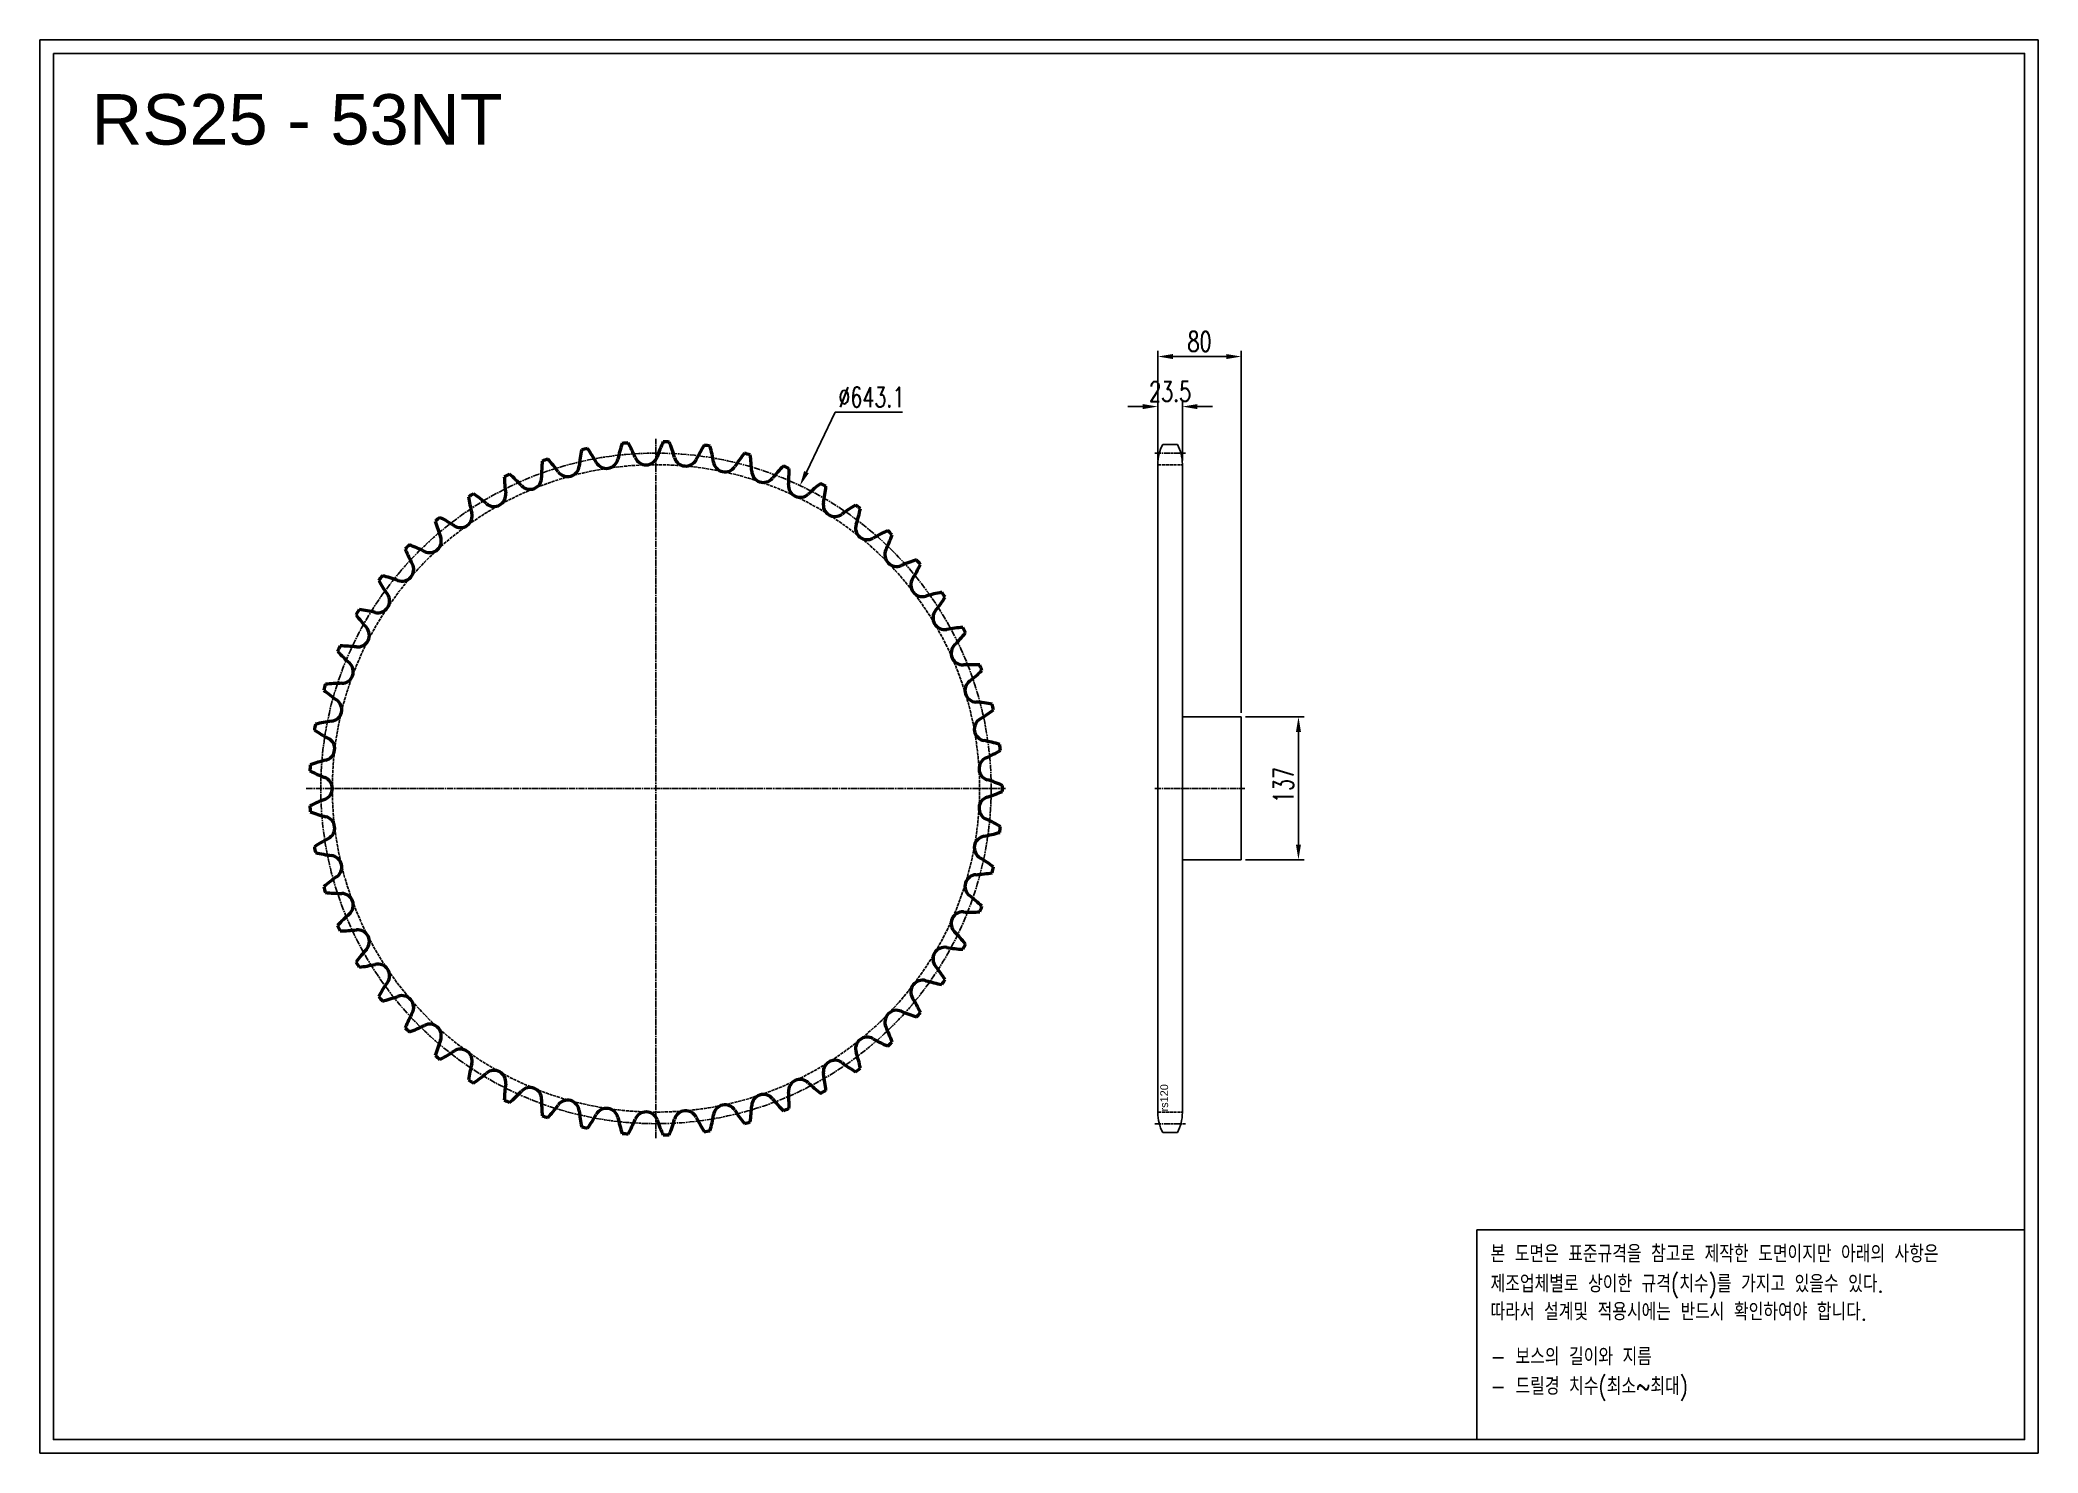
# Model space of a CAD drawing. Header units: millimetres. Extents: x -61237 to -59321, y 43553 to 44909.
import ezdxf

# ---------------------------------------------------------------- set-up
doc = ezdxf.new("R2010")
doc.units = ezdxf.units.MM
for name, pattern in [('AM_ISO02W050', [7.5, 6, -1.5]), ('AM_ISO02W050x2', [3.75, 3, -0.75]), ('AM_ISO08W050', [18, 12, -1.5, 3, -1.5]), ('AM_ISO08W050x2', [9, 6, -0.75, 1.5, -0.75])]:
    doc.linetypes.add(name, pattern=pattern)
for name, color, linetype, lineweight in [('AM_0N', 7, 'Continuous', 50), ('AM_3N', 6, 'AM_ISO02W050', 25), ('AM_7', 4, 'AM_ISO08W050', 25), ('AM_7N', 4, 'AM_ISO08W050', 25)]:
    doc.layers.add(name, color=color, linetype=linetype, lineweight=lineweight)
doc.layers.add('S-DIM', color=7, linetype='Continuous')
doc.styles.add('HAN', font='ROMANS.shx', dxfattribs={"width": 0.7, "bigfont": 'whgtxt.shx'})
doc.styles.add('HSG', font='SIMPLEX.shx', dxfattribs={"width": 0.7, "bigfont": 'HSG.shx'})
doc.styles.get("Standard").update_dxf_attribs({"font": 'arial.ttf'})
doc.dimstyles.new('APP32', dxfattribs={"dimscale": 8, "dimtxt": 2.4, "dimasz": 1.8, "dimexe": 0.7, "dimexo": 0.5, "dimgap": 0.6, "dimtad": 1, "dimtoh": 1, "dimdec": 1, "dimrnd": 0.01, "dimzin": 9, "dimdsep": 46, "dimtxsty": 'HSG', "dimcen": 0, "dimclrd": 1, "dimclre": 1, "dimclrt": 256, "dimazin": 2, "dimtp": 1, "dimtm": 1, "dimtfac": 0.5, "dimtdec": 1, "dimtofl": 0, "dimtmove": 0, "dimatfit": 3, "dimfxl": 0, "dimtvp": 1, "dimtolj": 2, "dimlwd": -1, "dimlwe": -1, "dimarcsym": 0})

# ---------------------------------------------------------------- blocks, each defined once
blk = doc.blocks.new('*D1')
at = {"layer": 'Defpoints', "color": 0, "transparency": 16777216}
for p in [(-60084.9, 44259.5), (-60084.9, 44122.5), (-60030, 44122.5)]:
    blk.add_point(p, dxfattribs=at)
at = {"layer": 'S-DIM', "color": 1, "transparency": 16777216}
for p, q in [((-60080.9, 44259.5), (-60024.4, 44259.5)), ((-60030, 44245.1), (-60030, 44136.9)), ((-60080.9, 44122.5), (-60024.4, 44122.5))]:
    blk.add_line(p, q, dxfattribs=at)
for points in [[(-60032.4, 44245.1), (-60027.6, 44245.1), (-60030, 44259.5)], [(-60032.4, 44136.9), (-60027.6, 44136.9), (-60030, 44122.5)]]:
    blk.add_solid(points, dxfattribs=at)
at = {"layer": 'S-DIM', "transparency": 16777216, "insert": (-60044.4, 44194.2), "char_height": 19.2, "attachment_point": 5, "rotation": 90, "style": 'HSG'}
blk.add_mtext('\\A2;137', dxfattribs=at)
blk = doc.blocks.new('*D2')
at = {"layer": 'Defpoints', "color": 0, "transparency": 16777216}
for p in [(-60508.2, 44481.3), (-60784.5, 43900.5)]:
    blk.add_point(p, dxfattribs=at)
at = {"layer": 'S-DIM', "color": 1, "linetype": 'ByBlock', "transparency": 16777216}
for p, q in [((-60474.6, 44551.8), (-60502, 44494.3)), ((-60409.7, 44551.8), (-60474.6, 44551.8))]:
    blk.add_line(p, q, dxfattribs=at)
at = {"layer": 'S-DIM', "color": 1, "transparency": 16777216}
blk.add_solid([(-60504.2, 44495.3), (-60499.8, 44493.2), (-60508.2, 44481.3)], dxfattribs=at)
at = {"layer": 'S-DIM', "transparency": 16777216, "insert": (-60439.7, 44566.2), "char_height": 19.2, "attachment_point": 5, "style": 'HSG'}
blk.add_mtext('\\A2;∅643.1', dxfattribs=at)
blk = doc.blocks.new('*D3')
at = {"layer": 'Defpoints', "color": 0, "transparency": 16777216}
for p in [(-60141.4, 44557.1), (-60164.9, 44501.9), (-60141.4, 44501.4)]:
    blk.add_point(p, dxfattribs=at)
at = {"layer": 'S-DIM', "color": 1, "linetype": 'ByBlock', "transparency": 16777216}
for p, q in [((-60179.3, 44557.1), (-60193.7, 44557.1)), ((-60164.9, 44505.9), (-60164.9, 44562.7)), ((-60141.4, 44505.4), (-60141.4, 44562.7)), ((-60127, 44557.1), (-60112.6, 44557.1))]:
    blk.add_line(p, q, dxfattribs=at)
at = {"layer": 'S-DIM', "color": 1, "transparency": 16777216}
for points in [[(-60179.3, 44559.5), (-60179.3, 44554.7), (-60164.9, 44557.1)], [(-60127, 44559.5), (-60127, 44554.7), (-60141.4, 44557.1)]]:
    blk.add_solid(points, dxfattribs=at)
at = {"layer": 'S-DIM', "transparency": 16777216, "insert": (-60153.1, 44571.5), "char_height": 19.2, "attachment_point": 5, "style": 'HSG'}
blk.add_mtext('\\A2;23.5', dxfattribs=at)
blk = doc.blocks.new('*D4')
at = {"layer": 'Defpoints', "color": 0, "transparency": 16777216}
for p in [(-60084.9, 44605.1), (-60164.9, 44501.9), (-60084.9, 44259.5)]:
    blk.add_point(p, dxfattribs=at)
at = {"layer": 'S-DIM', "color": 1, "linetype": 'ByBlock', "transparency": 16777216}
for p, q in [((-60164.9, 44505.9), (-60164.9, 44610.7)), ((-60150.5, 44605.1), (-60099.3, 44605.1)), ((-60084.9, 44263.5), (-60084.9, 44610.7))]:
    blk.add_line(p, q, dxfattribs=at)
at = {"layer": 'S-DIM', "color": 1, "transparency": 16777216}
for points in [[(-60150.5, 44607.5), (-60150.5, 44602.7), (-60164.9, 44605.1)], [(-60099.3, 44607.5), (-60099.3, 44602.7), (-60084.9, 44605.1)]]:
    blk.add_solid(points, dxfattribs=at)
at = {"layer": 'S-DIM', "transparency": 16777216, "insert": (-60124.9, 44619.5), "char_height": 19.2, "attachment_point": 5, "style": 'HSG'}
blk.add_mtext('\\A2;80', dxfattribs=at)
blk = doc.blocks.new('notice1')
at = {"color": 4}
blk.add_lwpolyline([(-22142.12, 1735.9), (-22053.8, 1735.9), (-22053.8, 1702.07), (-22142.12, 1702.07)], close=True, dxfattribs=at)
at = {"color": 4, "style": 'HAN', "width": 0.8}
for s, p in [('본 도면은 표준규격을 참고로 제작한 도면이지만 아래의 사항은', (-22139.9, 1730.62)), ('제조업체별로 상이한 규격(치수)를 가지고 있을수 있다.', (-22139.9, 1725.78)), ('따라서 설계및 적용시에는 반드시 확인하여야 합니다.', (-22139.9, 1721.28)), ('- 보스의 길이와 지름', (-22139.9, 1714.03)), ('- 드릴경 치수(최소~최대)', (-22139.9, 1709.27))]:
    blk.add_text(s, height=2.7949, dxfattribs=at).set_placement(p)

msp = doc.modelspace()

# ---------------------------------------------------------------- linework, layer by layer
for p, q in [((-60160.16, 44520.88), (-60146.12, 44520.88)), ((-60164.89, 44501.88), (-60164.89, 43879.91)), ((-60141.39, 44501.88), (-60141.39, 43879.91)), ((-60141.39, 44259.45), (-60084.89, 44259.45)), ((-60084.89, 44259.45), (-60084.89, 44122.45)), ((-60084.89, 44122.45), (-60141.39, 44122.45)), ((-60160.16, 43860.91), (-60146.12, 43860.91))]:
    msp.add_line(p, q)
for points in [[(-61237.31, 44908.75), (-59320.5, 44908.75), (-59320.5, 43553.43), (-61237.31, 43553.43)], [(-61224.4, 44895.84), (-59333.41, 44895.84), (-59333.41, 43566.34), (-61224.4, 43566.34)]]:
    msp.add_lwpolyline(points, close=True)
for centre, start, end in [((-60124.39, 44501.88), 152.02179, 180), ((-60181.89, 44501.88), 0, 27.97821), ((-60124.39, 43879.91), 180, 207.97821), ((-60181.89, 43879.91), 332.02179, 0)]:
    msp.add_arc(centre, 40.5, start, end)
at = {"layer": 'AM_0N'}
for centre, radius, start, end in [((-60573.94, 44485.88), 146.72, 168.31276, 174.43396), ((-60646.35, 44190.9), 332.44, 101.39437, 102.37921), ((-60831.53, 44431.66), 146.72, 29.33962, 35.46082), ((-60539.56, 44475.25), 146.72, 161.52031, 167.64151), ((-60646.35, 44190.9), 332.44, 94.60192, 95.58676), ((-60801.75, 44451.87), 146.72, 22.54717, 28.66837), ((-60655.88, 44512.44), 11.23, 202.54717, 340.84906), ((-60506.68, 44460.62), 146.72, 154.72786, 160.84906), ((-60646.35, 44190.9), 332.44, 87.80946, 88.79431), ((-60769.79, 44468.42), 146.72, 15.75472, 21.87592), ((-60617.78, 44511.31), 11.23, 195.75472, 334.0566), ((-60475.75, 44442.21), 146.72, 147.9354, 154.0566), ((-60646.35, 44190.9), 332.44, 81.01701, 82.00186), ((-60736.1, 44481.07), 146.72, 8.96226, 15.08346), ((-60447.23, 44420.27), 146.72, 141.14295, 147.26415), ((-60646.35, 44190.9), 332.44, 74.22456, 75.2094), ((-60701.15, 44489.65), 146.72, 2.16981, 8.29101), ((-60646.35, 44190.9), 332.44, 114.97928, 115.96412), ((-60645.25, 44494.64), 146.72, 181.89767, 188.01887), ((-60882.9, 44381.43), 146.72, 42.92453, 49.04573), ((-60767.24, 44488.99), 11.23, 222.92453, 1.22642), ((-60609.33, 44492.38), 146.72, 175.10522, 181.22642), ((-60646.35, 44190.9), 332.44, 108.18682, 109.17167), ((-60858.7, 44408.07), 146.72, 36.13208, 42.25327), ((-60731.14, 44501.2), 11.23, 216.13208, 354.43396), ((-60693.84, 44509.05), 11.23, 209.33962, 347.64151), ((-60580.09, 44505.68), 11.23, 188.96226, 327.26415), ((-60543.32, 44495.63), 11.23, 182.16981, 320.4717), ((-60421.5, 44395.11), 146.72, 134.3505, 140.4717), ((-60646.35, 44190.9), 332.44, 67.43211, 68.41695), ((-60665.43, 44494.04), 146.72, 355.37736, 1.49856), ((-60646.35, 44190.9), 332.44, 121.77173, 122.75657), ((-60681.18, 44492.63), 146.72, 188.69012, 194.81132), ((-60903.77, 44352.11), 146.72, 49.71698, 55.83818), ((-60801.65, 44472.6), 11.23, 229.71698, 8.01887), ((-60508, 44481.31), 11.23, 175.37736, 313.67925), ((-60398.92, 44367.08), 146.72, 127.55805, 133.67925), ((-60646.35, 44190.9), 332.44, 60.63965, 61.6245), ((-60629.45, 44494.17), 146.72, 348.58491, 354.7061), ((-60646.35, 44190.9), 332.44, 128.56418, 129.54903), ((-60921.03, 44320.54), 146.72, 56.50943, 62.63063), ((-60833.88, 44452.26), 11.23, 236.50943, 14.81132), ((-60474.63, 44462.91), 11.23, 168.58491, 306.88679), ((-60379.82, 44336.58), 146.72, 120.76559, 126.88679), ((-60646.35, 44190.9), 332.44, 53.8472, 54.83204), ((-60593.69, 44490.04), 146.72, 341.79245, 347.91365), ((-60863.48, 44428.24), 11.23, 243.30189, 21.60377), ((-60716.63, 44486.4), 146.72, 195.48257, 201.60377), ((-60443.66, 44440.69), 11.23, 161.79245, 300.09434), ((-60364.46, 44304.04), 146.72, 113.97314, 120.09434), ((-60558.68, 44481.71), 146.72, 335, 341.1212), ((-60646.35, 44190.9), 332.44, 47.05475, 48.03959), ((-60646.35, 44190.9), 332.44, 135.35663, 136.34148), ((-60751.08, 44476.01), 146.72, 202.27503, 208.39623), ((-60934.44, 44287.14), 146.72, 63.30189, 69.42309), ((-60415.54, 44414.96), 11.23, 155, 293.30189), ((-60646.35, 44190.9), 332.44, 142.14909, 143.13393), ((-60943.8, 44252.39), 146.72, 70.09434, 76.21554), ((-60890.02, 44400.9), 11.23, 250.09434, 28.39623), ((-60353.06, 44269.9), 146.72, 107.18069, 113.30189), ((-60524.9, 44469.3), 146.72, 328.20755, 334.32875), ((-60646.35, 44190.9), 332.44, 40.2623, 41.24714), ((-60913.15, 44370.6), 11.23, 256.88679, 35.18868), ((-60784.07, 44461.62), 146.72, 209.06748, 215.18868), ((-60390.66, 44386.09), 11.23, 148.20755, 286.50943), ((-60345.77, 44234.66), 146.72, 100.38824, 106.50943), ((-60492.83, 44452.99), 146.72, 321.41509, 327.53629), ((-60646.35, 44190.9), 332.44, 33.46984, 34.45469), ((-60646.35, 44190.9), 332.44, 148.94154, 149.92638), ((-60815.12, 44443.43), 146.72, 215.85993, 221.98113), ((-60948.98, 44216.78), 146.72, 76.88679, 83.00799), ((-60369.36, 44354.48), 11.23, 141.41509, 279.71698), ((-60932.53, 44337.79), 11.23, 263.67925, 41.98113), ((-60342.71, 44198.8), 146.72, 93.59578, 99.71698), ((-60462.91, 44432.99), 146.72, 314.62264, 320.74384), ((-60646.35, 44190.9), 332.44, 26.67739, 27.66223), ((-60646.35, 44190.9), 332.44, 155.73399, 156.71884), ((-60843.81, 44421.7), 146.72, 222.65239, 228.77358), ((-60949.92, 44180.8), 146.72, 83.67925, 89.80044), ((-60351.96, 44320.57), 11.23, 134.62264, 272.92453), ((-60947.9, 44302.91), 11.23, 270.4717, 48.77358), ((-60343.9, 44162.83), 146.72, 86.80333, 92.92453), ((-60435.56, 44409.59), 146.72, 307.83019, 313.95139), ((-60646.35, 44190.9), 332.44, 19.88494, 20.86978), ((-60646.35, 44190.9), 332.44, 162.52645, 163.51129), ((-60869.72, 44396.72), 146.72, 229.44484, 235.56604), ((-60946.6, 44144.97), 146.72, 90.4717, 96.5929), ((-60338.69, 44284.85), 11.23, 127.83019, 266.13208), ((-60959.03, 44266.45), 11.23, 277.26415, 55.56604), ((-60349.34, 44127.26), 146.72, 80.01088, 86.13208), ((-60411.17, 44383.13), 146.72, 301.03774, 307.15893), ((-60646.35, 44190.9), 332.44, 13.09248, 14.07733), ((-60646.35, 44190.9), 332.44, 169.3189, 170.30374), ((-60892.49, 44368.86), 146.72, 236.23729, 242.35849), ((-60939.06, 44109.78), 146.72, 97.26415, 103.38535), ((-60329.74, 44247.8), 11.23, 121.03774, 259.33962), ((-60965.77, 44228.94), 11.23, 284.0566, 62.35849), ((-60358.96, 44092.58), 146.72, 73.21842, 79.33962), ((-60390.09, 44353.97), 146.72, 294.24528, 300.36648), ((-60646.35, 44190.9), 332.44, 6.30003, 7.28487), ((-60646.35, 44190.9), 332.44, 176.11135, 177.0962), ((-60911.81, 44338.5), 146.72, 243.02974, 249.15094), ((-60927.41, 44075.73), 146.72, 104.0566, 110.1778), ((-60325.23, 44209.95), 11.23, 114.24528, 252.54717), ((-60968.03, 44190.9), 11.23, 290.84906, 69.15094), ((-60325.23, 44171.84), 11.23, 107.45283, 245.75472), ((-60372.6, 44059.28), 146.72, 66.42597, 72.54717), ((-60372.6, 44322.51), 146.72, 287.45283, 293.57403), ((-60646.35, 44190.9), 332.44, 359.50758, 0.49242), ((-60911.81, 44043.29), 146.72, 110.84906, 116.97026), ((-60646.35, 44190.9), 332.44, 182.9038, 183.88865), ((-60927.41, 44306.06), 146.72, 249.8222, 255.9434), ((-60965.77, 44152.85), 11.23, 297.64151, 75.9434), ((-60329.74, 44133.99), 11.23, 100.66038, 238.96226), ((-60358.96, 44289.21), 146.72, 280.66038, 286.78158), ((-60390.09, 44027.83), 146.72, 59.63352, 65.75472), ((-60646.35, 44190.9), 332.44, 352.71513, 353.69997), ((-60892.49, 44012.93), 146.72, 117.64151, 123.76271), ((-60646.35, 44190.9), 332.44, 189.69626, 190.6811), ((-60939.06, 44272.01), 146.72, 256.61465, 262.73585), ((-60959.03, 44115.34), 11.23, 304.43396, 82.73585), ((-60869.72, 43985.07), 146.72, 124.43396, 130.55516), ((-60338.69, 44096.95), 11.23, 93.86792, 232.16981), ((-60349.34, 44254.53), 146.72, 273.86792, 279.98912), ((-60411.17, 43998.66), 146.72, 52.84107, 58.96226), ((-60646.35, 44190.9), 332.44, 345.92267, 346.90752), ((-60646.35, 44190.9), 332.44, 196.48871, 197.47355), ((-60946.6, 44236.83), 146.72, 263.4071, 269.5283), ((-60947.9, 44078.89), 11.23, 311.22642, 89.5283), ((-60435.56, 43972.2), 146.72, 46.04861, 52.16981), ((-60843.81, 43960.09), 146.72, 131.22642, 137.34761), ((-60351.96, 44061.22), 11.23, 87.07547, 225.37736), ((-60343.9, 44218.96), 146.72, 267.07547, 273.19667), ((-60646.35, 44190.9), 332.44, 339.13022, 340.11506), ((-60646.35, 44190.9), 332.44, 203.28116, 204.26601), ((-60949.92, 44200.99), 146.72, 270.19956, 276.32075), ((-60932.53, 44044.01), 11.23, 318.01887, 96.32075), ((-60462.91, 43948.8), 146.72, 39.25616, 45.37736), ((-60815.12, 43938.36), 146.72, 138.01887, 144.14007), ((-60369.36, 44027.31), 11.23, 80.28302, 218.58491), ((-60342.71, 44182.99), 146.72, 260.28302, 266.40422), ((-60646.35, 44190.9), 332.44, 332.33777, 333.32261), ((-60646.35, 44190.9), 332.44, 210.07362, 211.05846), ((-60948.98, 44165.02), 146.72, 276.99201, 283.11321), ((-60913.15, 44011.19), 11.23, 324.81132, 103.11321), ((-60492.83, 43928.81), 146.72, 32.46371, 38.58491), ((-60784.07, 43920.17), 146.72, 144.81132, 150.93252), ((-60646.35, 44190.9), 332.44, 216.86607, 217.85091), ((-60943.8, 44129.4), 146.72, 283.78446, 289.90566), ((-60890.02, 43980.9), 11.23, 331.60377, 109.90566), ((-60390.66, 43995.7), 11.23, 73.49057, 211.79245), ((-60345.77, 44147.13), 146.72, 253.49057, 259.61176), ((-60646.35, 44190.9), 332.44, 325.54531, 326.53016), ((-60751.08, 43905.78), 146.72, 151.60377, 157.72497), ((-60415.54, 43966.83), 11.23, 66.69811, 205), ((-60353.06, 44111.89), 146.72, 246.69811, 252.81931), ((-60524.9, 43912.49), 146.72, 25.67125, 31.79245), ((-60646.35, 44190.9), 332.44, 318.75286, 319.7377), ((-60646.35, 44190.9), 332.44, 223.65852, 224.64337), ((-60934.44, 44094.65), 146.72, 290.57691, 296.69811), ((-60863.48, 43953.55), 11.23, 338.39623, 116.69811), ((-60558.68, 43900.08), 146.72, 18.8788, 25), ((-60716.63, 43895.4), 146.72, 158.39623, 164.51743), ((-60646.35, 44190.9), 332.44, 230.45097, 231.43582), ((-60921.03, 44061.26), 146.72, 297.36937, 303.49057), ((-60833.88, 43929.53), 11.23, 345.18868, 123.49057), ((-60443.66, 43941.1), 11.23, 59.90566, 198.20755), ((-60593.69, 43891.75), 146.72, 12.08635, 18.20755), ((-60364.46, 44077.76), 146.72, 239.90566, 246.02686), ((-60646.35, 44190.9), 332.44, 311.96041, 312.94525), ((-60681.18, 43889.16), 146.72, 165.18868, 171.30988), ((-60903.77, 44029.68), 146.72, 304.16182, 310.28302), ((-60801.65, 43909.19), 11.23, 351.98113, 130.28302), ((-60474.63, 43918.88), 11.23, 53.11321, 191.41509), ((-60629.45, 43887.62), 146.72, 5.2939, 11.41509), ((-60379.82, 44045.21), 146.72, 233.11321, 239.23441), ((-60646.35, 44190.9), 332.44, 305.16796, 306.1528), ((-60646.35, 44190.9), 332.44, 237.24343, 238.22827), ((-60645.25, 43887.16), 146.72, 171.98113, 178.10233), ((-60882.9, 44000.36), 146.72, 310.95427, 317.07547), ((-60767.24, 43892.8), 11.23, 358.77358, 137.07547), ((-60543.32, 43886.16), 11.23, 39.5283, 177.83019), ((-60508, 43900.48), 11.23, 46.32075, 184.62264), ((-60665.43, 43887.75), 146.72, 358.50144, 4.62264), ((-60398.92, 44014.71), 146.72, 226.32075, 232.44195), ((-60646.35, 44190.9), 332.44, 298.3755, 299.36035), ((-60646.35, 44190.9), 332.44, 244.03588, 245.02072), ((-60609.33, 43889.42), 146.72, 178.77358, 184.89478), ((-60646.35, 44190.9), 332.44, 250.82833, 251.81318), ((-60858.7, 43973.72), 146.72, 317.74673, 323.86792), ((-60731.14, 43880.59), 11.23, 5.56604, 143.86792), ((-60573.94, 43895.91), 146.72, 185.56604, 191.68724), ((-60831.53, 43950.13), 146.72, 324.53918, 330.66038), ((-60693.84, 43872.74), 11.23, 12.35849, 150.66038), ((-60655.88, 43869.36), 11.23, 19.15094, 157.45283), ((-60617.78, 43870.49), 11.23, 25.9434, 164.24528), ((-60736.1, 43900.72), 146.72, 344.91654, 351.03774), ((-60580.09, 43876.11), 11.23, 32.73585, 171.03774), ((-60447.23, 43961.52), 146.72, 212.73585, 218.85705), ((-60701.15, 43892.14), 146.72, 351.70899, 357.83019), ((-60421.5, 43986.68), 146.72, 219.5283, 225.6495), ((-60646.35, 44190.9), 332.44, 291.58305, 292.56789), ((-60646.35, 44190.9), 332.44, 257.62079, 258.60563), ((-60539.56, 43906.55), 146.72, 192.35849, 198.47969), ((-60646.35, 44190.9), 332.44, 264.41324, 265.39808), ((-60801.75, 43929.92), 146.72, 331.33163, 337.45283), ((-60506.68, 43921.17), 146.72, 199.15094, 205.27214), ((-60646.35, 44190.9), 332.44, 271.20569, 272.19054), ((-60769.79, 43913.37), 146.72, 338.12408, 344.24528), ((-60475.75, 43939.58), 146.72, 205.9434, 212.0646), ((-60646.35, 44190.9), 332.44, 277.99814, 278.98299), ((-60646.35, 44190.9), 332.44, 284.7906, 285.77544)]:
    msp.add_arc(centre, radius, start, end, dxfattribs=at)
at = {"layer": 'AM_3N', "linetype": 'AM_ISO02W050x2'}
for p, q in [((-60164.89, 44501.35), (-60141.39, 44501.35)), ((-60164.89, 43880.44), (-60141.39, 43880.44))]:
    msp.add_line(p, q, dxfattribs=at)
msp.add_circle((-60646.35, 44190.9), 310.45, dxfattribs=at)
at = {"layer": 'AM_7', "linetype": 'AM_ISO08W050x2'}
for p, q in [((-60167.89, 44512.47), (-60138.39, 44512.47)), ((-60167.89, 44190.95), (-60081.46, 44190.95)), ((-60167.89, 43869.33), (-60138.39, 43869.33))]:
    msp.add_line(p, q, dxfattribs=at)
msp.add_circle((-60646.35, 44190.9), 321.57, dxfattribs=at)
at = {"layer": 'AM_7N', "linetype": 'AM_ISO08W050x2'}
for p, q in [((-60646.35, 43855.46), (-60646.35, 44526.33)), ((-60981.78, 44190.9), (-60310.91, 44190.9))]:
    msp.add_line(p, q, dxfattribs=at)

# ---------------------------------------------------------------- block references
at = {"xscale": 5.950011032469502, "yscale": 5.950011032469502, "zscale": 5.950011032469502}
msp.add_blockref('notice1', (71886.93, 33439.02), dxfattribs=at)

# ---------------------------------------------------------------- texts
msp.add_text('RS25 - 53NT', height=48.4042).set_placement((-61187.94, 44808.38))
msp.add_text('rs120', height=7.5, rotation=90).set_placement((-60155.04, 43881.02))

# ---------------------------------------------------------------- dimensions: what is measured, and where the dimension line sits
at = {"layer": 'S-DIM'}
dim = msp.add_linear_dim(base=(-60084.89, 44605.13), p1=(-60164.89, 44501.88), p2=(-60084.89, 44259.45), dimstyle='APP32', override={"dimarcsym": 1}, dxfattribs=at)
dim.commit()
dim.dimension.update_dxf_attribs({"geometry": '*D4', "text_midpoint": (-60124.89, 44619.53)})
dim = msp.add_diameter_dim_2p(p1=(-60784.51, 43900.52), p2=(-60508.18, 44481.27), dimstyle='APP32', override={"dimarcsym": 1}, dxfattribs=at)
dim.commit()
dim.dimension.update_dxf_attribs({"geometry": '*D2', "text_midpoint": (-60439.73, 44551.82), "dimtype": 131})
dim = msp.add_linear_dim(base=(-60141.39, 44557.13), p1=(-60164.89, 44501.88), p2=(-60141.39, 44501.35), dimstyle='APP32', override={"dimarcsym": 1}, dxfattribs=at)
dim.commit()
dim.dimension.update_dxf_attribs({"geometry": '*D3', "text_midpoint": (-60153.14, 44557.13), "dimtype": 128})
dim = msp.add_linear_dim(base=(-60030.04, 44122.45), p1=(-60084.89, 44259.45), p2=(-60084.89, 44122.45), angle=90, dimstyle='APP32', dxfattribs=at)
dim.commit()
dim.dimension.update_dxf_attribs({"geometry": '*D1', "text_midpoint": (-60030.04, 44194.17), "dimtype": 128})

doc.saveas('drawing.dxf')
